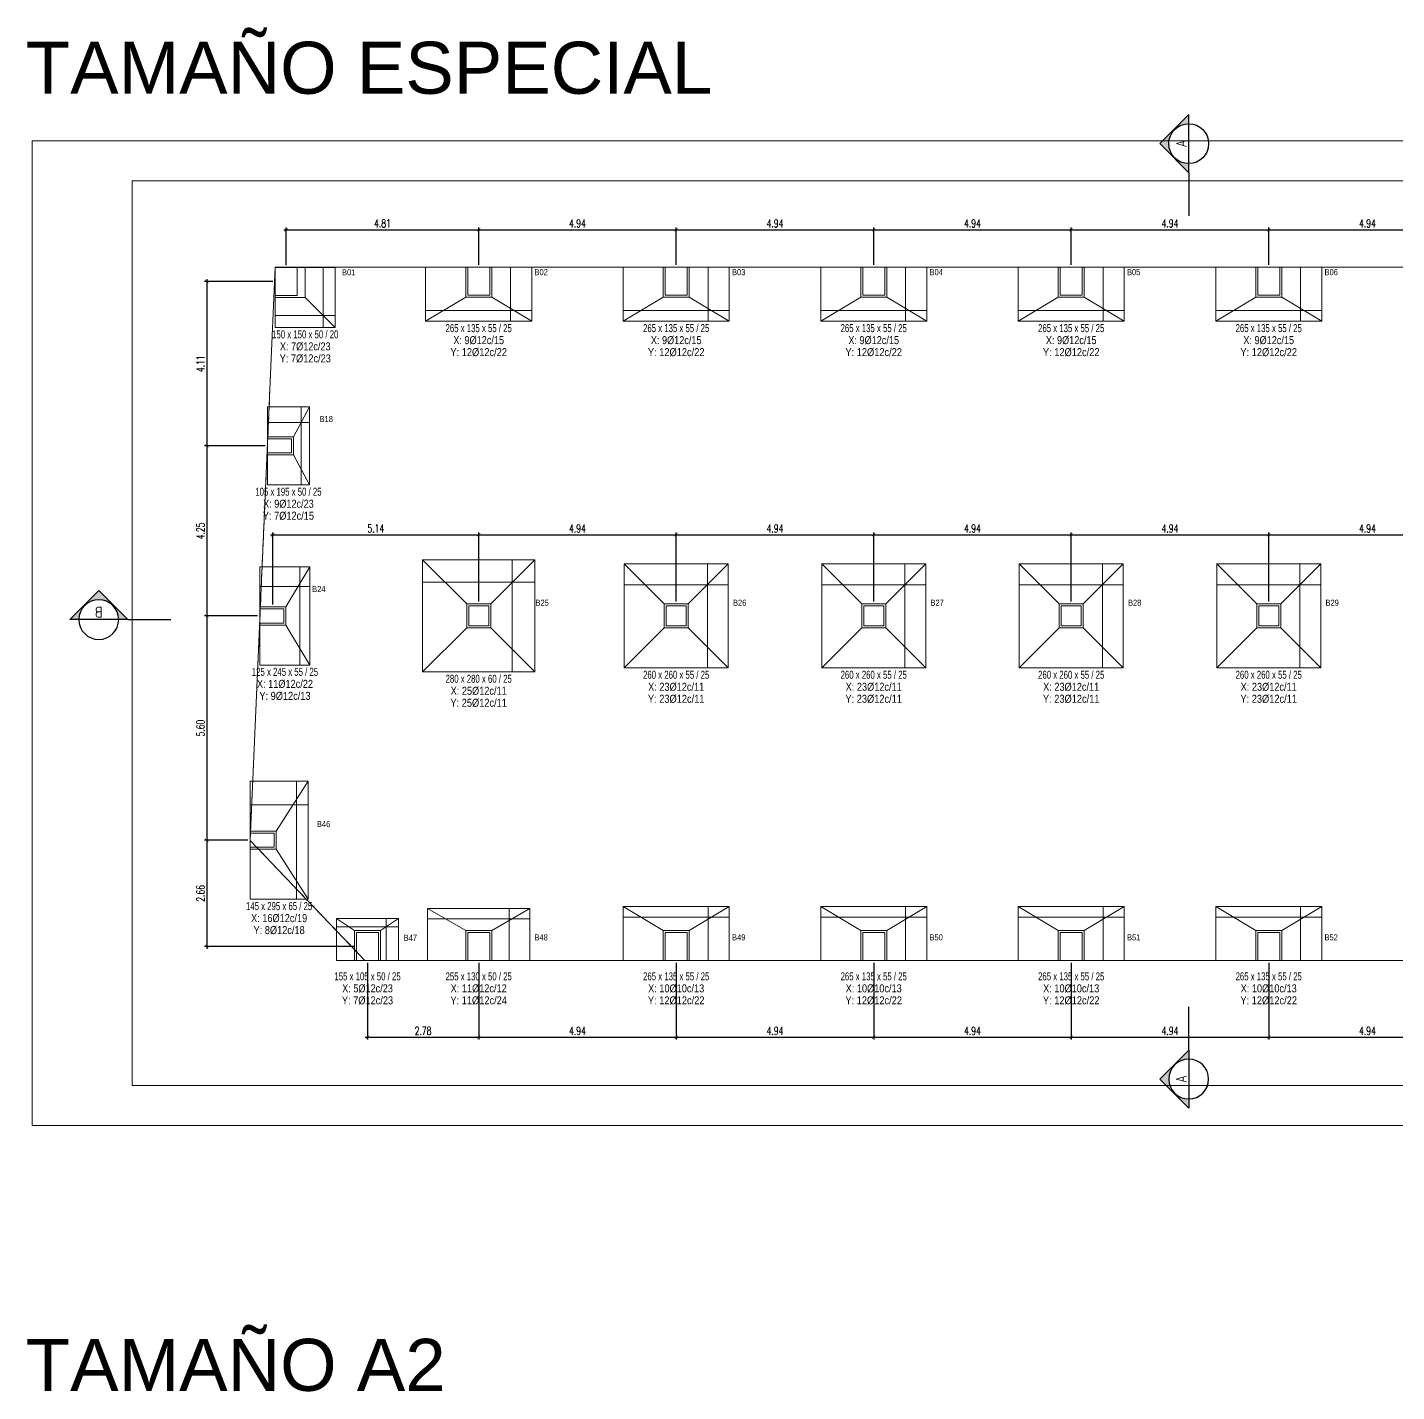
# Model space of a CAD drawing. Header units: millimetres. Extents: x 0 to 147, y 0 to 144.
# Drawn here: x -0.12 to 34.1, y 92.52 to 126.6 of the extents above; entities that cross this region are included whole.
import ezdxf
from ezdxf.enums import TextEntityAlignment as Align

# ---------------------------------------------------------------- set-up
doc = ezdxf.new("R2010")
doc.units = ezdxf.units.MM
doc.linetypes.add('TRAZO_HUECO', pattern=[0.375, 0.25, -0.125])
for name, color, linetype, lineweight in [('CIM_REFEREN', 2, 'Continuous', 0), ('COLUMNA_REF', 3, 'Continuous', 9), ('PILAR_HORMIGON', 2, 'Continuous', 0), ('RECUAD_LIMITES', 2, 'Continuous', 0), ('RECUAD_MARCO', 1, 'Continuous', 20), ('SILUETAS', 6, 'Continuous', 5), ('ZAP_CONTORNO', 6, 'Continuous', 9), ('ZAP_DIMENSION_Y_ARM', 7, 'Continuous', 0), ('ZAP_ESQUEMA_ARM', 7, 'Continuous', 9)]:
    doc.layers.add(name, color=color, linetype=linetype, lineweight=lineweight)
doc.layers.add('DN-100-TITULOS 02', color=2, linetype='Continuous')
doc.styles.add('COTAS', font='romans.shx', dxfattribs={"width": 0.7})
doc.styles.add('CYPETXT_romans', font='arial.ttf', dxfattribs={"height": 0.2})
doc.styles.add('ROMANS', font='romans.shx', dxfattribs={"width": 0.8})
doc.dimstyles.new('COTA 100', dxfattribs={"dimscale": 200, "dimtxt": 0.001, "dimasz": 0.0004, "dimexe": 0.0003, "dimexo": 0.0003, "dimgap": 0.0003, "dimtad": 1, "dimzin": 4, "dimdsep": 46, "dimtxsty": 'COTAS', "dimblk": 'ARCHTICK', "dimcen": -0.02, "dimdle": 0.0003, "dimclrd": 256, "dimclre": 256, "dimclrt": 2, "dimadec": 0, "dimazin": 0, "dimtfac": 1, "dimtix": 1, "dimtmove": 2, "dimatfit": 3, "dimldrblk": 'ORIGIN', "dimfxl": 1, "dimtolj": 1, "dimtzin": 0, "dimarcsym": 0})

# ---------------------------------------------------------------- blocks, each defined once
blk = doc.blocks.new('_ArchTick')
at = {"color": 0, "const_width": 0.15}
blk.add_lwpolyline([(-0.5, -0.5), (0.5, 0.5)], dxfattribs=at)
blk = doc.blocks.new('*D459')
at = {"lineweight": -2, "transparency": 16777216}
for p, q in [((6.293, 121.546), (11.221, 121.546)), ((6.353, 120.662), (6.353, 121.606)), ((11.161, 120.668), (11.161, 121.606))]:
    blk.add_line(p, q, dxfattribs=at)
at = {"layer": 'Defpoints', "color": 0, "transparency": 16777216}
for p in [(11.161, 121.546), (6.353, 120.602), (11.161, 120.608)]:
    blk.add_point(p, dxfattribs=at)
at = {"lineweight": -2, "transparency": 16777216, "xscale": 0.08, "yscale": 0.08, "zscale": 0.08, "rotation": 180}
blk.add_blockref('_ArchTick', (6.353, 121.546), dxfattribs=at)
at = {"lineweight": -2, "transparency": 16777216, "xscale": 0.08, "yscale": 0.08, "zscale": 0.08}
blk.add_blockref('_ArchTick', (11.161, 121.546), dxfattribs=at)
at = {"color": 2, "transparency": 16777216, "insert": (8.757, 121.706), "char_height": 0.2, "attachment_point": 5, "style": 'COTAS'}
blk.add_mtext('\\A1;4.81', dxfattribs=at)
blk = doc.blocks.new('_Origin')
at = {"color": 0, "linetype": 'ByBlock', "lineweight": -2}
blk.add_line((0, 0), (-1, 0), dxfattribs=at)
blk.add_circle((0, 0), 0.5, dxfattribs=at)
blk = doc.blocks.new('*D460')
at = {"lineweight": -2, "transparency": 16777216}
for p, q in [((11.101, 121.546), (16.156, 121.546)), ((11.161, 120.668), (11.161, 121.606)), ((16.096, 120.668), (16.096, 121.606))]:
    blk.add_line(p, q, dxfattribs=at)
at = {"layer": 'Defpoints', "color": 0, "transparency": 16777216}
for p in [(16.096, 121.546), (11.161, 120.608), (16.096, 120.608)]:
    blk.add_point(p, dxfattribs=at)
at = {"lineweight": -2, "transparency": 16777216, "xscale": 0.08, "yscale": 0.08, "zscale": 0.08, "rotation": 180}
blk.add_blockref('_ArchTick', (11.161, 121.546), dxfattribs=at)
at = {"lineweight": -2, "transparency": 16777216, "xscale": 0.08, "yscale": 0.08, "zscale": 0.08}
blk.add_blockref('_ArchTick', (16.096, 121.546), dxfattribs=at)
at = {"color": 2, "transparency": 16777216, "insert": (13.629, 121.706), "char_height": 0.2, "attachment_point": 5, "style": 'COTAS'}
blk.add_mtext('\\A1;4.94', dxfattribs=at)
blk = doc.blocks.new('*D461')
at = {"lineweight": -2, "transparency": 16777216}
for p, q in [((16.036, 121.546), (21.091, 121.546)), ((16.096, 120.668), (16.096, 121.606)), ((21.031, 120.668), (21.031, 121.606))]:
    blk.add_line(p, q, dxfattribs=at)
at = {"layer": 'Defpoints', "color": 0, "transparency": 16777216}
for p in [(21.031, 121.546), (16.096, 120.608), (21.031, 120.608)]:
    blk.add_point(p, dxfattribs=at)
at = {"lineweight": -2, "transparency": 16777216, "xscale": 0.08, "yscale": 0.08, "zscale": 0.08, "rotation": 180}
blk.add_blockref('_ArchTick', (16.096, 121.546), dxfattribs=at)
at = {"lineweight": -2, "transparency": 16777216, "xscale": 0.08, "yscale": 0.08, "zscale": 0.08}
blk.add_blockref('_ArchTick', (21.031, 121.546), dxfattribs=at)
at = {"color": 2, "transparency": 16777216, "insert": (18.564, 121.706), "char_height": 0.2, "attachment_point": 5, "style": 'COTAS'}
blk.add_mtext('\\A1;4.94', dxfattribs=at)
blk = doc.blocks.new('*D462')
at = {"lineweight": -2, "transparency": 16777216}
for p, q in [((20.971, 121.546), (26.026, 121.546)), ((21.031, 120.668), (21.031, 121.606)), ((25.966, 120.668), (25.966, 121.606))]:
    blk.add_line(p, q, dxfattribs=at)
at = {"layer": 'Defpoints', "color": 0, "transparency": 16777216}
for p in [(25.966, 121.546), (21.031, 120.608), (25.966, 120.608)]:
    blk.add_point(p, dxfattribs=at)
at = {"lineweight": -2, "transparency": 16777216, "xscale": 0.08, "yscale": 0.08, "zscale": 0.08, "rotation": 180}
blk.add_blockref('_ArchTick', (21.031, 121.546), dxfattribs=at)
at = {"lineweight": -2, "transparency": 16777216, "xscale": 0.08, "yscale": 0.08, "zscale": 0.08}
blk.add_blockref('_ArchTick', (25.966, 121.546), dxfattribs=at)
at = {"color": 2, "transparency": 16777216, "insert": (23.499, 121.706), "char_height": 0.2, "attachment_point": 5, "style": 'COTAS'}
blk.add_mtext('\\A1;4.94', dxfattribs=at)
blk = doc.blocks.new('*D463')
at = {"lineweight": -2, "transparency": 16777216}
for p, q in [((25.906, 121.546), (30.961, 121.546)), ((25.966, 120.668), (25.966, 121.606)), ((30.901, 120.668), (30.901, 121.606))]:
    blk.add_line(p, q, dxfattribs=at)
at = {"layer": 'Defpoints', "color": 0, "transparency": 16777216}
for p in [(30.901, 121.546), (25.966, 120.608), (30.901, 120.608)]:
    blk.add_point(p, dxfattribs=at)
at = {"lineweight": -2, "transparency": 16777216, "xscale": 0.08, "yscale": 0.08, "zscale": 0.08, "rotation": 180}
blk.add_blockref('_ArchTick', (25.966, 121.546), dxfattribs=at)
at = {"lineweight": -2, "transparency": 16777216, "xscale": 0.08, "yscale": 0.08, "zscale": 0.08}
blk.add_blockref('_ArchTick', (30.901, 121.546), dxfattribs=at)
at = {"color": 2, "transparency": 16777216, "insert": (28.434, 121.706), "char_height": 0.2, "attachment_point": 5, "style": 'COTAS'}
blk.add_mtext('\\A1;4.94', dxfattribs=at)
blk = doc.blocks.new('*D464')
at = {"lineweight": -2, "transparency": 16777216}
for p, q in [((30.841, 121.546), (35.896, 121.546)), ((30.901, 120.668), (30.901, 121.606)), ((35.836, 120.668), (35.836, 121.606))]:
    blk.add_line(p, q, dxfattribs=at)
at = {"layer": 'Defpoints', "color": 0, "transparency": 16777216}
for p in [(35.836, 121.546), (30.901, 120.608), (35.836, 120.608)]:
    blk.add_point(p, dxfattribs=at)
at = {"lineweight": -2, "transparency": 16777216, "xscale": 0.08, "yscale": 0.08, "zscale": 0.08, "rotation": 180}
blk.add_blockref('_ArchTick', (30.901, 121.546), dxfattribs=at)
at = {"lineweight": -2, "transparency": 16777216, "xscale": 0.08, "yscale": 0.08, "zscale": 0.08}
blk.add_blockref('_ArchTick', (35.836, 121.546), dxfattribs=at)
at = {"color": 2, "transparency": 16777216, "insert": (33.369, 121.706), "char_height": 0.2, "attachment_point": 5, "style": 'COTAS'}
blk.add_mtext('\\A1;4.94', dxfattribs=at)
blk = doc.blocks.new('*D470')
at = {"lineweight": -2, "transparency": 16777216}
for p, q in [((6.021, 112.181), (6.021, 113.985)), ((11.161, 112.258), (11.161, 113.985)), ((5.961, 113.925), (11.221, 113.925))]:
    blk.add_line(p, q, dxfattribs=at)
at = {"layer": 'Defpoints', "color": 0, "transparency": 16777216}
for p in [(11.161, 113.925), (6.021, 112.121), (11.161, 112.198)]:
    blk.add_point(p, dxfattribs=at)
at = {"lineweight": -2, "transparency": 16777216, "xscale": 0.08, "yscale": 0.08, "zscale": 0.08, "rotation": 180}
blk.add_blockref('_ArchTick', (6.021, 113.925), dxfattribs=at)
at = {"lineweight": -2, "transparency": 16777216, "xscale": 0.08, "yscale": 0.08, "zscale": 0.08}
blk.add_blockref('_ArchTick', (11.161, 113.925), dxfattribs=at)
at = {"color": 2, "transparency": 16777216, "insert": (8.591, 114.085), "char_height": 0.2, "attachment_point": 5, "style": 'COTAS'}
blk.add_mtext('\\A1;5.14', dxfattribs=at)
blk = doc.blocks.new('*D471')
at = {"lineweight": -2, "transparency": 16777216}
for p, q in [((11.161, 112.258), (11.161, 113.985)), ((16.096, 112.258), (16.096, 113.985)), ((11.101, 113.925), (16.156, 113.925))]:
    blk.add_line(p, q, dxfattribs=at)
at = {"layer": 'Defpoints', "color": 0, "transparency": 16777216}
for p in [(16.096, 113.925), (11.161, 112.198), (16.096, 112.198)]:
    blk.add_point(p, dxfattribs=at)
at = {"lineweight": -2, "transparency": 16777216, "xscale": 0.08, "yscale": 0.08, "zscale": 0.08, "rotation": 180}
blk.add_blockref('_ArchTick', (11.161, 113.925), dxfattribs=at)
at = {"lineweight": -2, "transparency": 16777216, "xscale": 0.08, "yscale": 0.08, "zscale": 0.08}
blk.add_blockref('_ArchTick', (16.096, 113.925), dxfattribs=at)
at = {"color": 2, "transparency": 16777216, "insert": (13.629, 114.085), "char_height": 0.2, "attachment_point": 5, "style": 'COTAS'}
blk.add_mtext('\\A1;4.94', dxfattribs=at)
blk = doc.blocks.new('*D472')
at = {"lineweight": -2, "transparency": 16777216}
for p, q in [((16.096, 112.258), (16.096, 113.985)), ((21.031, 112.258), (21.031, 113.985)), ((16.036, 113.925), (21.091, 113.925))]:
    blk.add_line(p, q, dxfattribs=at)
at = {"layer": 'Defpoints', "color": 0, "transparency": 16777216}
for p in [(21.031, 113.925), (16.096, 112.198), (21.031, 112.198)]:
    blk.add_point(p, dxfattribs=at)
at = {"lineweight": -2, "transparency": 16777216, "xscale": 0.08, "yscale": 0.08, "zscale": 0.08, "rotation": 180}
blk.add_blockref('_ArchTick', (16.096, 113.925), dxfattribs=at)
at = {"lineweight": -2, "transparency": 16777216, "xscale": 0.08, "yscale": 0.08, "zscale": 0.08}
blk.add_blockref('_ArchTick', (21.031, 113.925), dxfattribs=at)
at = {"color": 2, "transparency": 16777216, "insert": (18.564, 114.085), "char_height": 0.2, "attachment_point": 5, "style": 'COTAS'}
blk.add_mtext('\\A1;4.94', dxfattribs=at)
blk = doc.blocks.new('*D473')
at = {"lineweight": -2, "transparency": 16777216}
for p, q in [((21.031, 112.258), (21.031, 113.985)), ((25.966, 112.258), (25.966, 113.985)), ((20.971, 113.925), (26.026, 113.925))]:
    blk.add_line(p, q, dxfattribs=at)
at = {"layer": 'Defpoints', "color": 0, "transparency": 16777216}
for p in [(25.966, 113.925), (21.031, 112.198), (25.966, 112.198)]:
    blk.add_point(p, dxfattribs=at)
at = {"lineweight": -2, "transparency": 16777216, "xscale": 0.08, "yscale": 0.08, "zscale": 0.08, "rotation": 180}
blk.add_blockref('_ArchTick', (21.031, 113.925), dxfattribs=at)
at = {"lineweight": -2, "transparency": 16777216, "xscale": 0.08, "yscale": 0.08, "zscale": 0.08}
blk.add_blockref('_ArchTick', (25.966, 113.925), dxfattribs=at)
at = {"color": 2, "transparency": 16777216, "insert": (23.499, 114.085), "char_height": 0.2, "attachment_point": 5, "style": 'COTAS'}
blk.add_mtext('\\A1;4.94', dxfattribs=at)
blk = doc.blocks.new('*D474')
at = {"lineweight": -2, "transparency": 16777216}
for p, q in [((25.966, 112.258), (25.966, 113.985)), ((30.901, 112.258), (30.901, 113.985)), ((25.906, 113.925), (30.961, 113.925))]:
    blk.add_line(p, q, dxfattribs=at)
at = {"layer": 'Defpoints', "color": 0, "transparency": 16777216}
for p in [(30.901, 113.925), (25.966, 112.198), (30.901, 112.198)]:
    blk.add_point(p, dxfattribs=at)
at = {"lineweight": -2, "transparency": 16777216, "xscale": 0.08, "yscale": 0.08, "zscale": 0.08, "rotation": 180}
blk.add_blockref('_ArchTick', (25.966, 113.925), dxfattribs=at)
at = {"lineweight": -2, "transparency": 16777216, "xscale": 0.08, "yscale": 0.08, "zscale": 0.08}
blk.add_blockref('_ArchTick', (30.901, 113.925), dxfattribs=at)
at = {"color": 2, "transparency": 16777216, "insert": (28.434, 114.085), "char_height": 0.2, "attachment_point": 5, "style": 'COTAS'}
blk.add_mtext('\\A1;4.94', dxfattribs=at)
blk = doc.blocks.new('*D475')
at = {"lineweight": -2, "transparency": 16777216}
for p, q in [((30.901, 112.258), (30.901, 113.985)), ((35.836, 112.258), (35.836, 113.985)), ((30.841, 113.925), (35.896, 113.925))]:
    blk.add_line(p, q, dxfattribs=at)
at = {"layer": 'Defpoints', "color": 0, "transparency": 16777216}
for p in [(35.836, 113.925), (30.901, 112.198), (35.836, 112.198)]:
    blk.add_point(p, dxfattribs=at)
at = {"lineweight": -2, "transparency": 16777216, "xscale": 0.08, "yscale": 0.08, "zscale": 0.08, "rotation": 180}
blk.add_blockref('_ArchTick', (30.901, 113.925), dxfattribs=at)
at = {"lineweight": -2, "transparency": 16777216, "xscale": 0.08, "yscale": 0.08, "zscale": 0.08}
blk.add_blockref('_ArchTick', (35.836, 113.925), dxfattribs=at)
at = {"color": 2, "transparency": 16777216, "insert": (33.369, 114.085), "char_height": 0.2, "attachment_point": 5, "style": 'COTAS'}
blk.add_mtext('\\A1;4.94', dxfattribs=at)
blk = doc.blocks.new('*D478')
at = {"lineweight": -2, "transparency": 16777216}
for p, q in [((6.018, 120.252), (4.31, 120.252)), ((4.37, 120.312), (4.37, 116.086)), ((5.822, 116.146), (4.31, 116.146))]:
    blk.add_line(p, q, dxfattribs=at)
at = {"layer": 'Defpoints', "color": 0, "transparency": 16777216}
for p in [(6.078, 120.252), (4.37, 116.146), (5.882, 116.146)]:
    blk.add_point(p, dxfattribs=at)
at = {"lineweight": -2, "transparency": 16777216, "xscale": 0.08, "yscale": 0.08, "zscale": 0.08}
for p, rotation in [((4.37, 120.252), 90), ((4.37, 116.146), 270)]:
    blk.add_blockref('_ArchTick', p, dxfattribs=dict(at, rotation=rotation))
at = {"color": 2, "transparency": 16777216, "insert": (4.21, 118.199), "char_height": 0.2, "attachment_point": 5, "rotation": 90, "style": 'COTAS'}
blk.add_mtext('\\A1;4.11', dxfattribs=at)
blk = doc.blocks.new('*D479')
at = {"lineweight": -2, "transparency": 16777216}
for p, q in [((5.822, 116.146), (4.31, 116.146)), ((4.37, 116.206), (4.37, 111.836)), ((5.636, 111.896), (4.31, 111.896))]:
    blk.add_line(p, q, dxfattribs=at)
at = {"layer": 'Defpoints', "color": 0, "transparency": 16777216}
for p in [(5.882, 116.146), (4.37, 111.896), (5.696, 111.896)]:
    blk.add_point(p, dxfattribs=at)
at = {"lineweight": -2, "transparency": 16777216, "xscale": 0.08, "yscale": 0.08, "zscale": 0.08}
for p, rotation in [((4.37, 116.146), 90), ((4.37, 111.896), 270)]:
    blk.add_blockref('_ArchTick', p, dxfattribs=dict(at, rotation=rotation))
at = {"color": 2, "transparency": 16777216, "insert": (4.21, 114.021), "char_height": 0.2, "attachment_point": 5, "rotation": 90, "style": 'COTAS'}
blk.add_mtext('\\A1;4.25', dxfattribs=at)
blk = doc.blocks.new('*D480')
at = {"lineweight": -2, "transparency": 16777216}
for p, q in [((5.636, 111.896), (4.31, 111.896)), ((4.37, 111.956), (4.37, 106.233)), ((5.39, 106.293), (4.31, 106.293))]:
    blk.add_line(p, q, dxfattribs=at)
at = {"layer": 'Defpoints', "color": 0, "transparency": 16777216}
for p in [(5.696, 111.896), (4.37, 106.293), (5.45, 106.293)]:
    blk.add_point(p, dxfattribs=at)
at = {"lineweight": -2, "transparency": 16777216, "xscale": 0.08, "yscale": 0.08, "zscale": 0.08}
for p, rotation in [((4.37, 111.896), 90), ((4.37, 106.293), 270)]:
    blk.add_blockref('_ArchTick', p, dxfattribs=dict(at, rotation=rotation))
at = {"color": 2, "transparency": 16777216, "insert": (4.21, 109.095), "char_height": 0.2, "attachment_point": 5, "rotation": 90, "style": 'COTAS'}
blk.add_mtext('\\A1;5.60', dxfattribs=at)
blk = doc.blocks.new('*D481')
at = {"lineweight": -2, "transparency": 16777216}
for p, q in [((5.39, 106.293), (4.31, 106.293)), ((4.37, 106.353), (4.37, 103.578)), ((8.048, 103.638), (4.31, 103.638))]:
    blk.add_line(p, q, dxfattribs=at)
at = {"layer": 'Defpoints', "color": 0, "transparency": 16777216}
for p in [(5.45, 106.293), (4.37, 103.638), (8.108, 103.638)]:
    blk.add_point(p, dxfattribs=at)
at = {"lineweight": -2, "transparency": 16777216, "xscale": 0.08, "yscale": 0.08, "zscale": 0.08}
for p, rotation in [((4.37, 106.293), 90), ((4.37, 103.638), 270)]:
    blk.add_blockref('_ArchTick', p, dxfattribs=dict(at, rotation=rotation))
at = {"color": 2, "transparency": 16777216, "insert": (4.21, 104.966), "char_height": 0.2, "attachment_point": 5, "rotation": 90, "style": 'COTAS'}
blk.add_mtext('\\A1;2.66', dxfattribs=at)
blk = doc.blocks.new('*D482')
at = {"lineweight": -2, "transparency": 16777216}
for p, q in [((8.383, 103.228), (8.383, 101.312)), ((11.161, 103.228), (11.161, 101.312)), ((8.323, 101.372), (11.221, 101.372))]:
    blk.add_line(p, q, dxfattribs=at)
at = {"layer": 'Defpoints', "color": 0, "transparency": 16777216}
for p in [(8.383, 103.288), (11.161, 103.288), (11.161, 101.372)]:
    blk.add_point(p, dxfattribs=at)
at = {"lineweight": -2, "transparency": 16777216, "xscale": 0.08, "yscale": 0.08, "zscale": 0.08, "rotation": 180}
blk.add_blockref('_ArchTick', (8.383, 101.372), dxfattribs=at)
at = {"lineweight": -2, "transparency": 16777216, "xscale": 0.08, "yscale": 0.08, "zscale": 0.08}
blk.add_blockref('_ArchTick', (11.161, 101.372), dxfattribs=at)
at = {"color": 2, "transparency": 16777216, "insert": (9.772, 101.532), "char_height": 0.2, "attachment_point": 5, "style": 'COTAS'}
blk.add_mtext('\\A1;2.78', dxfattribs=at)
blk = doc.blocks.new('*D489')
at = {"lineweight": -2, "transparency": 16777216}
for p, q in [((11.161, 103.228), (11.161, 101.312)), ((16.096, 103.228), (16.096, 101.312)), ((11.101, 101.372), (16.156, 101.372))]:
    blk.add_line(p, q, dxfattribs=at)
at = {"layer": 'Defpoints', "color": 0, "transparency": 16777216}
for p in [(11.161, 103.288), (16.096, 103.288), (16.096, 101.372)]:
    blk.add_point(p, dxfattribs=at)
at = {"lineweight": -2, "transparency": 16777216, "xscale": 0.08, "yscale": 0.08, "zscale": 0.08, "rotation": 180}
blk.add_blockref('_ArchTick', (11.161, 101.372), dxfattribs=at)
at = {"lineweight": -2, "transparency": 16777216, "xscale": 0.08, "yscale": 0.08, "zscale": 0.08}
blk.add_blockref('_ArchTick', (16.096, 101.372), dxfattribs=at)
at = {"color": 2, "transparency": 16777216, "insert": (13.629, 101.532), "char_height": 0.2, "attachment_point": 5, "style": 'COTAS'}
blk.add_mtext('\\A1;4.94', dxfattribs=at)
blk = doc.blocks.new('*D490')
at = {"lineweight": -2, "transparency": 16777216}
for p, q in [((16.096, 103.228), (16.096, 101.312)), ((21.031, 103.228), (21.031, 101.312)), ((16.036, 101.372), (21.091, 101.372))]:
    blk.add_line(p, q, dxfattribs=at)
at = {"layer": 'Defpoints', "color": 0, "transparency": 16777216}
for p in [(16.096, 103.288), (21.031, 103.288), (21.031, 101.372)]:
    blk.add_point(p, dxfattribs=at)
at = {"lineweight": -2, "transparency": 16777216, "xscale": 0.08, "yscale": 0.08, "zscale": 0.08, "rotation": 180}
blk.add_blockref('_ArchTick', (16.096, 101.372), dxfattribs=at)
at = {"lineweight": -2, "transparency": 16777216, "xscale": 0.08, "yscale": 0.08, "zscale": 0.08}
blk.add_blockref('_ArchTick', (21.031, 101.372), dxfattribs=at)
at = {"color": 2, "transparency": 16777216, "insert": (18.564, 101.532), "char_height": 0.2, "attachment_point": 5, "style": 'COTAS'}
blk.add_mtext('\\A1;4.94', dxfattribs=at)
blk = doc.blocks.new('*D491')
at = {"lineweight": -2, "transparency": 16777216}
for p, q in [((21.031, 103.228), (21.031, 101.312)), ((25.966, 103.228), (25.966, 101.312)), ((20.971, 101.372), (26.026, 101.372))]:
    blk.add_line(p, q, dxfattribs=at)
at = {"layer": 'Defpoints', "color": 0, "transparency": 16777216}
for p in [(21.031, 103.288), (25.966, 103.288), (25.966, 101.372)]:
    blk.add_point(p, dxfattribs=at)
at = {"lineweight": -2, "transparency": 16777216, "xscale": 0.08, "yscale": 0.08, "zscale": 0.08, "rotation": 180}
blk.add_blockref('_ArchTick', (21.031, 101.372), dxfattribs=at)
at = {"lineweight": -2, "transparency": 16777216, "xscale": 0.08, "yscale": 0.08, "zscale": 0.08}
blk.add_blockref('_ArchTick', (25.966, 101.372), dxfattribs=at)
at = {"color": 2, "transparency": 16777216, "insert": (23.499, 101.532), "char_height": 0.2, "attachment_point": 5, "style": 'COTAS'}
blk.add_mtext('\\A1;4.94', dxfattribs=at)
blk = doc.blocks.new('*D492')
at = {"lineweight": -2, "transparency": 16777216}
for p, q in [((25.966, 103.228), (25.966, 101.312)), ((30.901, 103.228), (30.901, 101.312)), ((25.906, 101.372), (30.961, 101.372))]:
    blk.add_line(p, q, dxfattribs=at)
at = {"layer": 'Defpoints', "color": 0, "transparency": 16777216}
for p in [(25.966, 103.288), (30.901, 103.288), (30.901, 101.372)]:
    blk.add_point(p, dxfattribs=at)
at = {"lineweight": -2, "transparency": 16777216, "xscale": 0.08, "yscale": 0.08, "zscale": 0.08, "rotation": 180}
blk.add_blockref('_ArchTick', (25.966, 101.372), dxfattribs=at)
at = {"lineweight": -2, "transparency": 16777216, "xscale": 0.08, "yscale": 0.08, "zscale": 0.08}
blk.add_blockref('_ArchTick', (30.901, 101.372), dxfattribs=at)
at = {"color": 2, "transparency": 16777216, "insert": (28.434, 101.532), "char_height": 0.2, "attachment_point": 5, "style": 'COTAS'}
blk.add_mtext('\\A1;4.94', dxfattribs=at)
blk = doc.blocks.new('*D493')
at = {"lineweight": -2, "transparency": 16777216}
for p, q in [((30.901, 103.228), (30.901, 101.312)), ((35.836, 103.228), (35.836, 101.312)), ((30.841, 101.372), (35.896, 101.372))]:
    blk.add_line(p, q, dxfattribs=at)
at = {"layer": 'Defpoints', "color": 0, "transparency": 16777216}
for p in [(30.901, 103.288), (35.836, 103.288), (35.836, 101.372)]:
    blk.add_point(p, dxfattribs=at)
at = {"lineweight": -2, "transparency": 16777216, "xscale": 0.08, "yscale": 0.08, "zscale": 0.08, "rotation": 180}
blk.add_blockref('_ArchTick', (30.901, 101.372), dxfattribs=at)
at = {"lineweight": -2, "transparency": 16777216, "xscale": 0.08, "yscale": 0.08, "zscale": 0.08}
blk.add_blockref('_ArchTick', (35.836, 101.372), dxfattribs=at)
at = {"color": 2, "transparency": 16777216, "insert": (33.369, 101.532), "char_height": 0.2, "attachment_point": 5, "style": 'COTAS'}
blk.add_mtext('\\A1;4.94', dxfattribs=at)
blk = doc.blocks.new('DEN CORTE')
blk.add_hatch(color=256).paths.add_polyline_path([(1.729, 0), (1.9, 0), (1.355, 0.545), (0.81, 0), (0.98, 0, -1)])
for p, q in [((0.81, 0), (1.355, 0.545)), ((1.9, 0), (1.355, 0.545)), ((0.81, 0), (0, 0)), ((0.81, 0), (1.9, 0))]:
    blk.add_line(p, q)
blk.add_circle((1.355, 0), 0.374)
at = {"style": 'ROMANS', "width": 0.8}
for tag, p in [('NUMEROCORTE', (1.355, 0.043)), ('LAMINA', (1.355, -0.233))]:
    blk.add_attdef(tag, text='', height=0.19, dxfattribs=at).set_placement(p, align=Align.CENTER)

msp = doc.modelspace()

# ---------------------------------------------------------------- linework, layer by layer
at = {"layer": 'PILAR_HORMIGON'}
for points in [[(6.07777, 119.90224), (6.62777, 119.90224), (6.62777, 120.60224), (6.07777, 120.60224), (6.07777, 119.90224)], [(10.88617, 119.908), (11.43617, 119.908), (11.43617, 120.608), (10.88617, 120.608), (10.88617, 119.908)], [(15.82117, 119.908), (16.37117, 119.908), (16.37117, 120.608), (15.82117, 120.608), (15.82117, 119.908)], [(20.75617, 119.908), (21.30617, 119.908), (21.30617, 120.608), (20.75617, 120.608), (20.75617, 119.908)], [(25.69117, 119.908), (26.24117, 119.908), (26.24117, 120.608), (25.69117, 120.608), (25.69117, 119.908)], [(30.62617, 119.908), (31.17617, 119.908), (31.17617, 120.608), (30.62617, 120.608), (30.62617, 119.908)], [(5.88221, 115.97093), (6.48221, 115.97093), (6.48221, 116.32093), (5.88221, 116.32093), (5.88221, 115.97093)], [(5.69571, 111.72091), (6.29571, 111.72091), (6.29571, 112.07091), (5.69571, 112.07091), (5.69571, 111.72091)], [(10.91117, 111.648), (11.41117, 111.648), (11.41117, 112.148), (10.91117, 112.148), (10.91117, 111.648)], [(15.84617, 111.648), (16.34617, 111.648), (16.34617, 112.148), (15.84617, 112.148), (15.84617, 111.648)], [(20.78117, 111.648), (21.28117, 111.648), (21.28117, 112.148), (20.78117, 112.148), (20.78117, 111.648)], [(25.71617, 111.648), (26.21617, 111.648), (26.21617, 112.148), (25.71617, 112.148), (25.71617, 111.648)], [(30.65117, 111.648), (31.15117, 111.648), (31.15117, 112.148), (30.65117, 112.148), (30.65117, 111.648)], [(5.44985, 106.11832), (6.04985, 106.11832), (6.04985, 106.46832), (5.44985, 106.46832), (5.44985, 106.11832)], [(8.1083, 103.288), (8.6583, 103.288), (8.6583, 103.988), (8.1083, 103.988), (8.1083, 103.288)], [(10.88617, 103.288), (11.43617, 103.288), (11.43617, 103.988), (10.88617, 103.988), (10.88617, 103.288)], [(15.82117, 103.288), (16.37117, 103.288), (16.37117, 103.988), (15.82117, 103.988), (15.82117, 103.288)], [(20.75617, 103.288), (21.30617, 103.288), (21.30617, 103.988), (20.75617, 103.988), (20.75617, 103.288)], [(25.69117, 103.288), (26.24117, 103.288), (26.24117, 103.988), (25.69117, 103.988), (25.69117, 103.288)], [(30.62617, 103.288), (31.17617, 103.288), (31.17617, 103.988), (30.62617, 103.988), (30.62617, 103.288)]]:
    msp.add_lwpolyline(points, close=True, dxfattribs=at)
at = {"layer": 'RECUAD_LIMITES'}
msp.add_lwpolyline([(0, 99.17), (83.9, 99.17), (83.9, 123.77), (0, 123.77), (0, 99.17)], close=True, dxfattribs=at)
at = {"layer": 'RECUAD_MARCO'}
msp.add_lwpolyline([(2.5, 100.17), (82.9, 100.17), (82.9, 122.77), (2.5, 122.77), (2.5, 100.17)], close=True, dxfattribs=at)
at = {"layer": 'SILUETAS', "color": 5}
msp.add_lwpolyline([(6.07802, 120.608), (5.44962, 106.288), (8.31921, 103.288), (62.80624, 103.288), (62.80624, 120.608), (6.07802, 120.608)], dxfattribs=at)
at = {"layer": 'SILUETAS', "color": 1, "linetype": 'TRAZO_HUECO'}
msp.add_lwpolyline([(6.07802, 120.608), (5.44962, 106.288), (8.31921, 103.288), (62.80624, 103.288), (62.80624, 120.608), (6.07802, 120.608)], dxfattribs=at)
at = {"layer": 'ZAP_CONTORNO'}
for p, q in [((10.83617, 120.608), (10.83617, 119.858)), ((15.77117, 120.608), (15.77117, 119.858)), ((20.70617, 120.608), (20.70617, 119.858)), ((25.64117, 120.608), (25.64117, 119.858)), ((30.57617, 120.608), (30.57617, 119.858)), ((7.57777, 119.10224), (6.82777, 119.85224)), ((9.83617, 119.258), (10.83617, 119.858)), ((12.48617, 119.258), (11.48617, 119.858)), ((14.77117, 119.258), (15.77117, 119.858)), ((17.42117, 119.258), (16.42117, 119.858)), ((19.70617, 119.258), (20.70617, 119.858)), ((22.35617, 119.258), (21.35617, 119.858)), ((24.64117, 119.258), (25.64117, 119.858)), ((27.29117, 119.258), (26.29117, 119.858)), ((29.57617, 119.258), (30.57617, 119.858)), ((32.22617, 119.258), (31.22617, 119.858)), ((6.93221, 117.12093), (6.53221, 116.37093)), ((6.93221, 115.17093), (6.53221, 115.92093)), ((9.76117, 113.298), (10.86117, 112.198)), ((12.56117, 113.298), (11.46117, 112.198)), ((6.94571, 113.12091), (6.34571, 112.12091)), ((14.79617, 113.198), (15.79617, 112.198)), ((17.39617, 113.198), (16.39617, 112.198)), ((19.73117, 113.198), (20.73117, 112.198)), ((22.33117, 113.198), (21.33117, 112.198)), ((24.66617, 113.198), (25.66617, 112.198)), ((27.26617, 113.198), (26.26617, 112.198)), ((29.60117, 113.198), (30.60117, 112.198)), ((32.20117, 113.198), (31.20117, 112.198)), ((6.94571, 110.67091), (6.34571, 111.67091)), ((9.76117, 110.498), (10.86117, 111.598)), ((12.56117, 110.498), (11.46117, 111.598)), ((14.79617, 110.598), (15.79617, 111.598)), ((17.39617, 110.598), (16.39617, 111.598)), ((19.73117, 110.598), (20.73117, 111.598)), ((22.33117, 110.598), (21.33117, 111.598)), ((24.66617, 110.598), (25.66617, 111.598)), ((27.26617, 110.598), (26.26617, 111.598)), ((29.60117, 110.598), (30.60117, 111.598)), ((32.20117, 110.598), (31.20117, 111.598)), ((6.89985, 107.76832), (6.09985, 106.51832)), ((6.89985, 104.81832), (6.09985, 106.06832)), ((9.88617, 104.588), (10.83617, 104.038)), ((12.43617, 104.588), (11.48617, 104.038)), ((14.77117, 104.638), (15.77117, 104.038)), ((17.42117, 104.638), (16.42117, 104.038)), ((19.70617, 104.638), (20.70617, 104.038)), ((22.35617, 104.638), (21.35617, 104.038)), ((24.64117, 104.638), (25.64117, 104.038)), ((27.29117, 104.638), (26.29117, 104.038)), ((29.57617, 104.638), (30.57617, 104.038)), ((32.22617, 104.638), (31.22617, 104.038)), ((7.6083, 104.338), (8.0583, 104.038)), ((9.1583, 104.338), (8.7083, 104.038))]:
    msp.add_line(p, q, dxfattribs=at)
for points in [[(6.07777, 119.85224), (6.82777, 119.85224), (6.82777, 120.60224)], [(10.83617, 119.858), (11.48617, 119.858), (11.48617, 120.608)], [(15.77117, 119.858), (16.42117, 119.858), (16.42117, 120.608)], [(20.70617, 119.858), (21.35617, 119.858), (21.35617, 120.608)], [(25.64117, 119.858), (26.29117, 119.858), (26.29117, 120.608)], [(30.57617, 119.858), (31.22617, 119.858), (31.22617, 120.608)], [(5.88221, 115.92093), (6.53221, 115.92093), (6.53221, 116.37093), (5.88221, 116.37093)], [(5.69571, 111.67091), (6.34571, 111.67091), (6.34571, 112.12091), (5.69571, 112.12091)], [(5.44985, 106.06832), (6.09985, 106.06832), (6.09985, 106.51832), (5.44985, 106.51832)], [(8.7083, 103.288), (8.7083, 104.038), (8.0583, 104.038), (8.0583, 103.288)], [(11.48617, 103.288), (11.48617, 104.038), (10.83617, 104.038), (10.83617, 103.288)], [(16.42117, 103.288), (16.42117, 104.038), (15.77117, 104.038), (15.77117, 103.288)], [(21.35617, 103.288), (21.35617, 104.038), (20.70617, 104.038), (20.70617, 103.288)], [(26.29117, 103.288), (26.29117, 104.038), (25.64117, 104.038), (25.64117, 103.288)], [(31.22617, 103.288), (31.22617, 104.038), (30.57617, 104.038), (30.57617, 103.288)]]:
    msp.add_lwpolyline(points, dxfattribs=at)
for points in [[(6.07777, 119.10224), (7.57777, 119.10224), (7.57777, 120.60224), (6.07777, 120.60224), (6.07777, 119.10224)], [(9.83617, 119.258), (12.48617, 119.258), (12.48617, 120.608), (9.83617, 120.608), (9.83617, 119.258)], [(14.77117, 119.258), (17.42117, 119.258), (17.42117, 120.608), (14.77117, 120.608), (14.77117, 119.258)], [(19.70617, 119.258), (22.35617, 119.258), (22.35617, 120.608), (19.70617, 120.608), (19.70617, 119.258)], [(24.64117, 119.258), (27.29117, 119.258), (27.29117, 120.608), (24.64117, 120.608), (24.64117, 119.258)], [(29.57617, 119.258), (32.22617, 119.258), (32.22617, 120.608), (29.57617, 120.608), (29.57617, 119.258)], [(5.88221, 115.17093), (6.93221, 115.17093), (6.93221, 117.12093), (5.88221, 117.12093), (5.88221, 115.17093)], [(9.76117, 110.498), (12.56117, 110.498), (12.56117, 113.298), (9.76117, 113.298), (9.76117, 110.498)], [(5.69571, 110.67091), (6.94571, 110.67091), (6.94571, 113.12091), (5.69571, 113.12091), (5.69571, 110.67091)], [(14.79617, 110.598), (17.39617, 110.598), (17.39617, 113.198), (14.79617, 113.198), (14.79617, 110.598)], [(19.73117, 110.598), (22.33117, 110.598), (22.33117, 113.198), (19.73117, 113.198), (19.73117, 110.598)], [(24.66617, 110.598), (27.26617, 110.598), (27.26617, 113.198), (24.66617, 113.198), (24.66617, 110.598)], [(29.60117, 110.598), (32.20117, 110.598), (32.20117, 113.198), (29.60117, 113.198), (29.60117, 110.598)], [(10.86117, 111.598), (11.46117, 111.598), (11.46117, 112.198), (10.86117, 112.198), (10.86117, 111.598)], [(15.79617, 111.598), (16.39617, 111.598), (16.39617, 112.198), (15.79617, 112.198), (15.79617, 111.598)], [(20.73117, 111.598), (21.33117, 111.598), (21.33117, 112.198), (20.73117, 112.198), (20.73117, 111.598)], [(25.66617, 111.598), (26.26617, 111.598), (26.26617, 112.198), (25.66617, 112.198), (25.66617, 111.598)], [(30.60117, 111.598), (31.20117, 111.598), (31.20117, 112.198), (30.60117, 112.198), (30.60117, 111.598)], [(5.44985, 104.81832), (6.89985, 104.81832), (6.89985, 107.76832), (5.44985, 107.76832), (5.44985, 104.81832)], [(9.88617, 103.288), (12.43617, 103.288), (12.43617, 104.588), (9.88617, 104.588), (9.88617, 103.288)], [(14.77117, 103.288), (17.42117, 103.288), (17.42117, 104.638), (14.77117, 104.638), (14.77117, 103.288)], [(19.70617, 103.288), (22.35617, 103.288), (22.35617, 104.638), (19.70617, 104.638), (19.70617, 103.288)], [(24.64117, 103.288), (27.29117, 103.288), (27.29117, 104.638), (24.64117, 104.638), (24.64117, 103.288)], [(29.57617, 103.288), (32.22617, 103.288), (32.22617, 104.638), (29.57617, 104.638), (29.57617, 103.288)], [(7.6083, 103.288), (9.1583, 103.288), (9.1583, 104.338), (7.6083, 104.338), (7.6083, 103.288)]]:
    msp.add_lwpolyline(points, close=True, dxfattribs=at)
at = {"layer": 'ZAP_ESQUEMA_ARM'}
for p, q in [((7.27777, 119.10224), (7.27777, 120.60224)), ((11.95617, 119.258), (11.95617, 120.608)), ((16.89117, 119.258), (16.89117, 120.608)), ((21.82617, 119.258), (21.82617, 120.608)), ((26.76117, 119.258), (26.76117, 120.608)), ((31.69617, 119.258), (31.69617, 120.608)), ((6.07777, 119.40224), (7.57777, 119.40224)), ((9.83617, 119.528), (12.48617, 119.528)), ((14.77117, 119.528), (17.42117, 119.528)), ((19.70617, 119.528), (22.35617, 119.528)), ((24.64117, 119.528), (27.29117, 119.528)), ((29.57617, 119.528), (32.22617, 119.528)), ((6.72221, 115.17093), (6.72221, 117.12093)), ((5.88221, 116.73093), (6.93221, 116.73093)), ((12.00117, 110.498), (12.00117, 113.298)), ((6.69571, 110.67091), (6.69571, 113.12091)), ((16.87617, 110.598), (16.87617, 113.198)), ((21.81117, 110.598), (21.81117, 113.198)), ((26.74617, 110.598), (26.74617, 113.198)), ((31.68117, 110.598), (31.68117, 113.198)), ((5.69571, 112.63091), (6.94571, 112.63091)), ((9.76117, 112.738), (12.56117, 112.738)), ((14.79617, 112.678), (17.39617, 112.678)), ((19.73117, 112.678), (22.33117, 112.678)), ((24.66617, 112.678), (27.26617, 112.678)), ((29.60117, 112.678), (32.20117, 112.678)), ((6.60985, 104.81832), (6.60985, 107.76832)), ((5.44985, 107.17832), (6.89985, 107.17832)), ((11.92617, 103.288), (11.92617, 104.588)), ((14.77117, 104.368), (17.42117, 104.368)), ((16.89117, 103.288), (16.89117, 104.638)), ((19.70617, 104.368), (22.35617, 104.368)), ((21.82617, 103.288), (21.82617, 104.638)), ((24.64117, 104.368), (27.29117, 104.368)), ((26.76117, 103.288), (26.76117, 104.638)), ((29.57617, 104.368), (32.22617, 104.368)), ((31.69617, 103.288), (31.69617, 104.638)), ((7.6083, 104.128), (9.1583, 104.128)), ((8.8483, 103.288), (8.8483, 104.338)), ((9.88617, 104.328), (12.43617, 104.328))]:
    msp.add_line(p, q, dxfattribs=at)

# ---------------------------------------------------------------- block references
at = {"layer": 'DN-100-TITULOS 02', "xscale": 1.329999999999984, "yscale": 1.329999999999984, "zscale": 1.329999999999984, "rotation": 90}
msp.add_blockref('DEN CORTE', (28.90295, 121.89462), dxfattribs=at).add_auto_attribs({'NUMEROCORTE': 'A'})
at = {"layer": 'DN-100-TITULOS 02'}
ref = msp.add_blockref('DEN CORTE', (3.47041, 111.80633), dxfattribs=dict(at, xscale=-1.329999999999984, yscale=1.329999999999984, zscale=1.329999999999984))
ref.add_attrib('NUMEROCORTE', 'B', dxfattribs={"layer": '0', "height": 0.2527, "style": 'ROMANS', "text_generation_flag": 2, "width": 0.8}).set_placement((1.66849, 111.86418), align=Align.CENTER)
ref = msp.add_blockref('DEN CORTE', (28.90295, 102.12911), dxfattribs=dict(at, xscale=-1.329999999999984, yscale=1.329999999999984, zscale=1.329999999999984, rotation=90))
ref.add_attrib('NUMEROCORTE', 'A', dxfattribs={"layer": '0', "height": 0.2527, "rotation": 90, "style": 'ROMANS', "text_generation_flag": 2, "width": 0.8}).set_placement((28.84511, 100.32719), align=Align.CENTER)

# ---------------------------------------------------------------- texts
at = {"layer": 'CIM_REFEREN', "char_height": 1.3, "attachment_point": 1, "style": 'CYPETXT_romans'}
for s, width, insert in [('TAMAÑO ESPECIAL', 20.4097016, (-0.15627, 126.24283)), ('TAMAÑO A2', 10.890341, (-0.15627, 93.8366))]:
    msp.add_mtext_dynamic_manual_height_columns(s, width=width, gutter_width=12.5, heights=[0], dxfattribs=dict(at, insert=insert))
at = {"layer": 'COLUMNA_REF', "style": 'CYPETXT_romans', "width": 0.840522}
for s, p in [('B01', (7.91401, 120.48163)), ('B02', (12.72242, 120.48739)), ('B03', (17.65742, 120.48739)), ('B04', (22.59242, 120.48739)), ('B05', (27.52742, 120.48739)), ('B06', (32.46242, 120.48739)), ('B18', (7.35289, 116.81822)), ('B24', (7.16639, 112.56819)), ('B25', (12.74742, 112.22739)), ('B26', (17.68242, 112.22739)), ('B27', (22.61742, 112.22739)), ('B28', (27.55242, 112.22739)), ('B29', (32.48742, 112.22739)), ('B46', (7.2861, 106.6977)), ('B47', (9.45285, 103.8551)), ('B48', (12.72242, 103.86739)), ('B49', (17.65742, 103.86739)), ('B50', (22.59242, 103.86739)), ('B51', (27.52742, 103.86739)), ('B52', (32.46242, 103.86739))]:
    msp.add_text(s, height=0.153333, dxfattribs=at).set_placement(p, align=Align.MIDDLE_CENTER)
at = {"layer": 'ZAP_DIMENSION_Y_ARM', "lineweight": 15, "style": 'CYPETXT_romans'}
for s, width, p in [('265 x 135 x 55 / 25', 0.696536, (11.16117, 119.088)), ('265 x 135 x 55 / 25', 0.696536, (16.09617, 119.088)), ('265 x 135 x 55 / 25', 0.696536, (21.03117, 119.088)), ('265 x 135 x 55 / 25', 0.696536, (25.96617, 119.088)), ('265 x 135 x 55 / 25', 0.696536, (30.90117, 119.088)), ('150 x 150 x 50 / 20', 0.696536, (6.82777, 118.93224)), ('X: 7%%c12c/23', 0.815472, (6.82777, 118.63224)), ('X: 9%%c12c/15', 0.815472, (11.16117, 118.788)), ('X: 9%%c12c/15', 0.815472, (16.09617, 118.788)), ('X: 9%%c12c/15', 0.815472, (21.03117, 118.788)), ('X: 9%%c12c/15', 0.815472, (25.96617, 118.788)), ('X: 9%%c12c/15', 0.815472, (30.90117, 118.788)), ('Y: 7%%c12c/23', 0.823009, (6.82777, 118.33224)), ('Y: 12%%c12c/22', 0.82727, (11.16117, 118.488)), ('Y: 12%%c12c/22', 0.82727, (16.09617, 118.488)), ('Y: 12%%c12c/22', 0.82727, (21.03117, 118.488)), ('Y: 12%%c12c/22', 0.82727, (25.96617, 118.488)), ('Y: 12%%c12c/22', 0.82727, (30.90117, 118.488)), ('105 x 195 x 50 / 25', 0.696536, (6.40721, 115.00093)), ('X: 9%%c12c/23', 0.815472, (6.40721, 114.70093)), ('Y: 7%%c12c/15', 0.823009, (6.40721, 114.40093)), ('125 x 245 x 55 / 25', 0.696536, (6.32071, 110.50091)), ('260 x 260 x 55 / 25', 0.696536, (16.09617, 110.428)), ('260 x 260 x 55 / 25', 0.696536, (21.03117, 110.428)), ('260 x 260 x 55 / 25', 0.696536, (25.96617, 110.428)), ('260 x 260 x 55 / 25', 0.696536, (30.90117, 110.428)), ('X: 11%%c12c/22', 0.820344, (6.32071, 110.20091)), ('280 x 280 x 60 / 25', 0.696536, (11.16117, 110.328)), ('X: 23%%c12c/11', 0.820344, (16.09617, 110.128)), ('X: 23%%c12c/11', 0.820344, (21.03117, 110.128)), ('X: 23%%c12c/11', 0.820344, (25.96617, 110.128)), ('X: 23%%c12c/11', 0.820344, (30.90117, 110.128)), ('Y: 9%%c12c/13', 0.823009, (6.32071, 109.90091)), ('Y: 25%%c12c/11', 0.82727, (11.16117, 109.728)), ('X: 25%%c12c/11', 0.820344, (11.16117, 110.028)), ('Y: 23%%c12c/11', 0.82727, (16.09617, 109.828)), ('Y: 23%%c12c/11', 0.82727, (21.03117, 109.828)), ('Y: 23%%c12c/11', 0.82727, (25.96617, 109.828)), ('Y: 23%%c12c/11', 0.82727, (30.90117, 109.828)), ('145 x 295 x 65 / 25', 0.696536, (6.17485, 104.64832)), ('X: 16%%c12c/19', 0.820344, (6.17485, 104.34832)), ('Y: 8%%c12c/18', 0.823009, (6.17485, 104.04832)), ('155 x 105 x 50 / 25', 0.696536, (8.3833, 102.893)), ('255 x 130 x 50 / 25', 0.696536, (11.16117, 102.893)), ('265 x 135 x 55 / 25', 0.696536, (16.09617, 102.893)), ('265 x 135 x 55 / 25', 0.696536, (21.03117, 102.893)), ('265 x 135 x 55 / 25', 0.696536, (25.96617, 102.893)), ('265 x 135 x 55 / 25', 0.696536, (30.90117, 102.893)), ('X: 5%%c12c/23', 0.815472, (8.3833, 102.593)), ('X: 11%%c12c/12', 0.820344, (11.16117, 102.593)), ('X: 10%%c10c/13', 0.820344, (16.09617, 102.593)), ('X: 10%%c10c/13', 0.820344, (21.03117, 102.593)), ('X: 10%%c10c/13', 0.820344, (25.96617, 102.593)), ('X: 10%%c10c/13', 0.820344, (30.90117, 102.593)), ('Y: 7%%c12c/23', 0.823009, (8.3833, 102.293)), ('Y: 11%%c12c/24', 0.82727, (11.16117, 102.293)), ('Y: 12%%c12c/22', 0.82727, (16.09617, 102.293)), ('Y: 12%%c12c/22', 0.82727, (21.03117, 102.293)), ('Y: 12%%c12c/22', 0.82727, (25.96617, 102.293)), ('Y: 12%%c12c/22', 0.82727, (30.90117, 102.293))]:
    msp.add_text(s, height=0.2, dxfattribs=dict(at, width=width)).set_placement(p, align=Align.MIDDLE_CENTER)

# ---------------------------------------------------------------- dimensions: what is measured, and where the dimension line sits
for base, p1, p2, picture, middle in [((11.16117, 121.54643), (6.35277, 120.60224), (11.16117, 120.608), '*D459', (8.75697, 121.70643)), ((16.0961745963, 121.5464272957), (11.1611745963, 120.608), (16.0961745963, 120.608), '*D460', (13.6286745963, 121.7064272957)), ((21.0311745963, 121.5464272957), (16.0961745963, 120.608), (21.0311745963, 120.608), '*D461', (18.5636745963, 121.7064272957)), ((25.9661745963, 121.5464272957), (21.0311745963, 120.608), (25.9661745963, 120.608), '*D462', (23.4986745963, 121.7064272957)), ((30.9011745963, 121.5464272957), (25.9661745963, 120.608), (30.9011745963, 120.608), '*D463', (28.4336745963, 121.7064272957)), ((35.8361745963, 121.5464272957), (30.9011745963, 120.608), (35.8361745963, 120.608), '*D464', (33.3686745963, 121.7064272957)), ((11.16117, 113.92519), (6.02071, 112.12091), (11.16117, 112.198), '*D470', (8.59094, 114.08519)), ((16.0961745963, 113.9251919114), (11.1611745963, 112.198), (16.0961745963, 112.198), '*D471', (13.6286745963, 114.0851919114)), ((21.0311745963, 113.9251919114), (16.0961745963, 112.198), (21.0311745963, 112.198), '*D472', (18.5636745963, 114.0851919114)), ((25.9661745963, 113.9251919114), (21.0311745963, 112.198), (25.9661745963, 112.198), '*D473', (23.4986745963, 114.0851919114)), ((30.9011745963, 113.9251919114), (25.9661745963, 112.198), (30.9011745963, 112.198), '*D474', (28.4336745963, 114.0851919114)), ((35.8361745963, 113.9251919114), (30.9011745963, 112.198), (35.8361745963, 112.198), '*D475', (33.3686745963, 114.0851919114)), ((11.16117, 101.37196), (8.3833, 103.288), (11.16117, 103.288), '*D482', (9.77224, 101.53196)), ((16.0961745963, 101.3719581901), (11.1611745963, 103.288), (16.0961745963, 103.288), '*D489', (13.6286745963, 101.5319581901)), ((21.0311745963, 101.3719581901), (16.0961745963, 103.288), (21.0311745963, 103.288), '*D490', (18.5636745963, 101.5319581901)), ((25.9661745963, 101.3719581901), (21.0311745963, 103.288), (25.9661745963, 103.288), '*D491', (23.4986745963, 101.5319581901)), ((30.9011745963, 101.3719581901), (25.9661745963, 103.288), (30.9011745963, 103.288), '*D492', (28.4336745963, 101.5319581901)), ((35.8361745963, 101.3719581901), (30.9011745963, 103.288), (35.8361745963, 103.288), '*D493', (33.3686745963, 101.5319581901))]:
    dim = msp.add_linear_dim(base=base, p1=p1, p2=p2, dimstyle='COTA 100')
    dim.commit()
    dim.dimension.update_dxf_attribs({"geometry": picture, "text_midpoint": middle})
for base, p1, p2, picture, middle in [((4.36998, 116.14593), (6.07777, 120.25224), (5.88221, 116.14593), '*D478', (4.20998, 118.19909)), ((4.37048, 111.89591), (5.88221, 116.14593), (5.69571, 111.89591), '*D479', (4.21048, 114.02092)), ((4.37048, 106.29332), (5.69571, 111.89591), (5.44985, 106.29332), '*D480', (4.21048, 109.09461)), ((4.37048, 103.638), (5.44985, 106.29332), (8.1083, 103.638), '*D481', (4.21048, 104.96566))]:
    dim = msp.add_linear_dim(base=base, p1=p1, p2=p2, angle=90, dimstyle='COTA 100')
    dim.commit()
    dim.dimension.update_dxf_attribs({"geometry": picture, "text_midpoint": middle})

doc.saveas('drawing.dxf')
